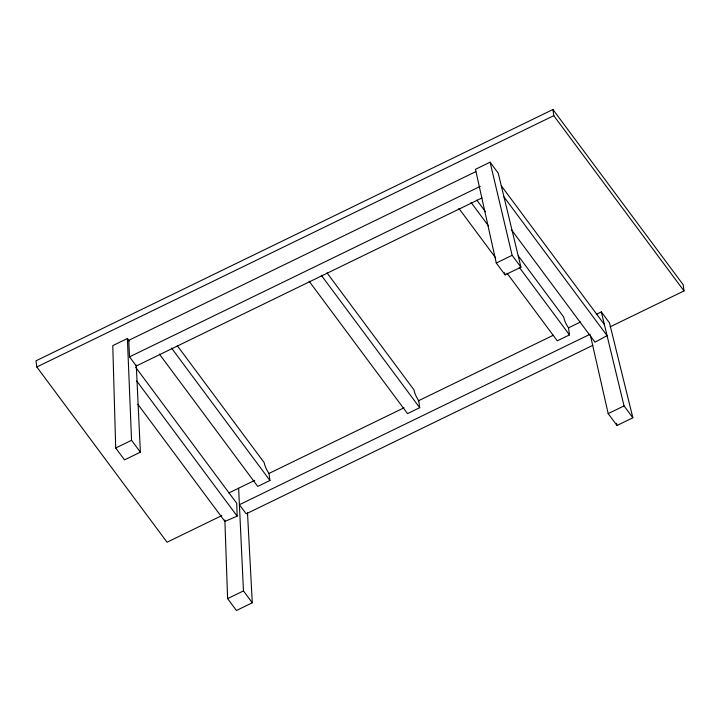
<?xml version="1.0" encoding="UTF-8"?>
<svg xmlns="http://www.w3.org/2000/svg" width="720" height="720" viewBox="0 0 720 720"><rect width="100%" height="100%" fill="white"/><g stroke="black" fill="none" stroke-linecap="round" stroke-linejoin="round"><path stroke-width="1.08" d="M610.146 326.826L684 290.925L683.181 284.76L552.951 109.512L36 360.81L36.819 366.975L167.049 542.223L221.679 515.664M36.819 366.975L553.779 115.677L552.951 109.512M129.276 341.046L127.395 338.517L112.77 345.627L115.704 448.02L124.524 459.882L140.373 452.178L136.269 365.094M490.095 162.207L475.47 169.317L496.278 263.016L505.098 274.878L520.947 267.174L498.24 173.16L490.095 162.207L512.127 255.312L520.947 267.174M475.812 171.63L128.754 340.344L129.528 356.85L136.314 365.976L482.004 197.928M129.528 356.85L480.276 186.345M115.704 448.02L131.553 440.307L127.395 338.517M496.278 263.016L512.127 255.312M228.879 492.948L254.772 480.357M268.893 473.49L404.091 407.772M418.212 400.905L553.401 335.196M507.069 273.249L557.28 340.812L569.466 334.89L568.53 327.843L580.644 321.948M596.448 314.262L601.326 311.895L609.471 322.848L632.862 417.78L617.013 425.484L608.193 413.622L590.4 335.322M177.282 345.699L264.213 462.681A8.397 2.097 64.1 0 0 268.992 473.445L269.928 480.492L257.742 486.423L159.327 353.988M327.051 272.898L413.982 389.88A8.397 2.097 64.1 0 0 418.761 400.644L419.697 407.691L407.511 413.613L309.096 281.187M590.148 334.215L239.409 504.711L246.186 513.837L592.893 345.303M247.482 512.532L252.279 602.784L236.43 610.488L227.61 598.617L243.459 590.913L238.626 488.205M608.193 413.622L624.042 405.918L601.326 311.895M135.621 367.209L236.709 503.244L237.159 516.132L224.91 521.424L137.889 404.307M553.779 115.677L684 290.925M501.282 185.778L604.377 324.522M503.973 196.92L607.068 335.655L594.99 342.18L511.308 229.572M476.82 200.088L485.514 211.788M518.283 255.888L563.751 317.079A8.397 2.097 64.1 0 0 568.53 327.843M624.042 405.918L632.862 417.78M471.06 202.455L488.466 225.882M519.264 267.318L569.466 334.89M458.874 208.377L495.693 257.931M321.291 275.256L419.697 407.691M171.522 348.066L269.928 480.492M136.737 380.997L237.159 516.132M131.553 440.307L140.373 452.178M243.459 590.913L252.279 602.784M616.509 423.315L617.013 425.484M504.603 272.709L505.098 274.878M224.865 520.02L227.61 598.617"/></g></svg>
